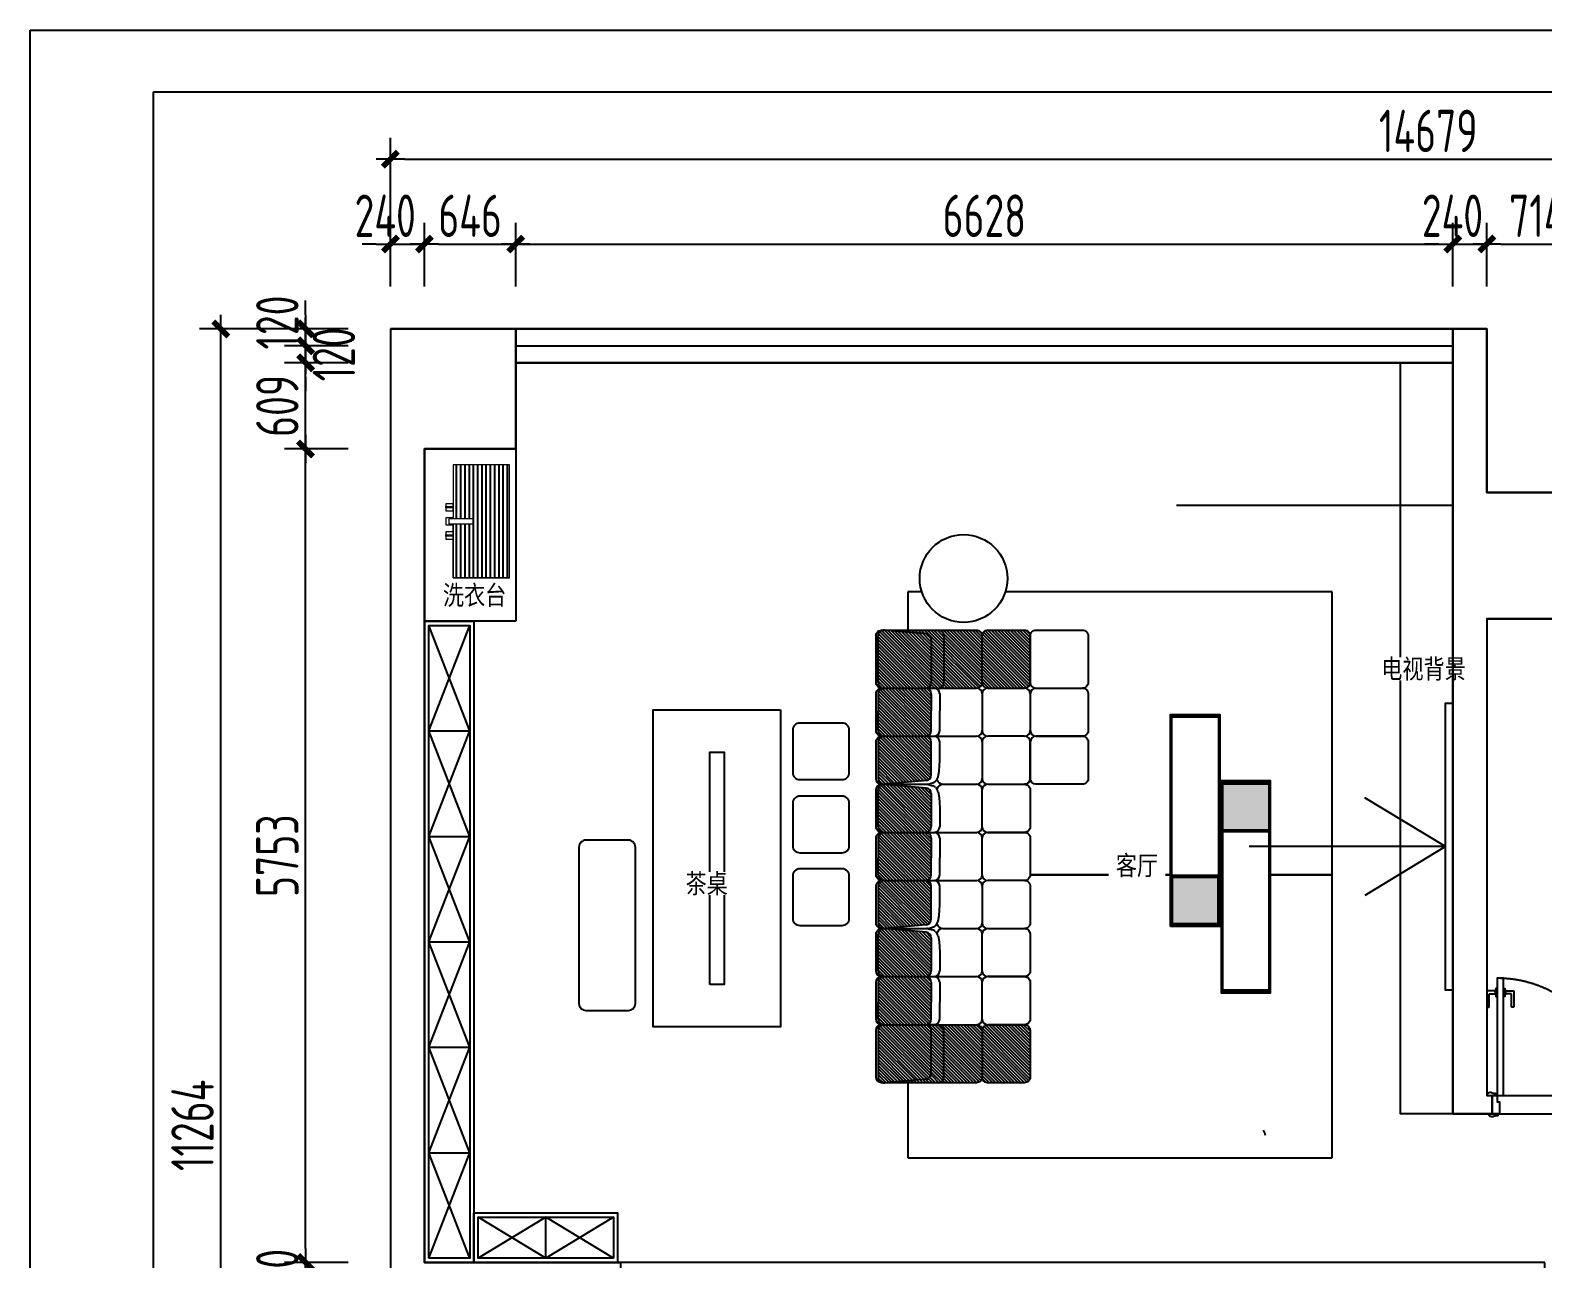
# Model space of a CAD drawing. Header units: millimetres. Extents: x 16934 to 63969, y -9421 to 5956.
# Drawn here: x 42225 to 52921, y -2731 to 5956 of the extents above; entities that cross this region are included whole.
import ezdxf

# ---------------------------------------------------------------- set-up
doc = ezdxf.new("R2010")
doc.units = ezdxf.units.MM
doc.linetypes.add('HIDDEN', pattern=[9.525, 6.35, -3.175])
for name, color, linetype in [('FURHATCH', 4, 'Continuous'), ('FURNITURE', 4, 'Continuous'), ('LEAF', 2, 'Continuous'), ('OPENING', 8, 'Continuous'), ('QUOTE_NEW_WALL', 1, 'Continuous'), ('QUOTE_ROOM', 1, 'Continuous'), ('QUOTE_TEXT', 1, 'Continuous'), ('QUOTE_WALL', 1, 'Continuous'), ('QUOTE_WALL_TILE', 1, 'Continuous'), ('QUOTE_WINDOW', 1, 'Continuous'), ('SILL', 8, 'Continuous'), ('WINDOW', 2, 'Continuous'), ('YQ_DIM', 3, 'Continuous'), ('图框', 4, 'Continuous')]:
    doc.layers.add(name, color=color, linetype=linetype)
doc.layers.add('结构', color=7, linetype='Continuous', lineweight=0)
doc.styles.add('!赫思DIM-EN', font='', dxfattribs={"width": 0.8})
doc.styles.add('YQ_DIM', font='SUPEROS.SHX', dxfattribs={"width": 0.8, "bigfont": 'HZDX.SHX'})
doc.styles.get('!赫思DIM-EN').set_extended_font_data('SimSun')
doc.dimstyles.new('yq100', dxfattribs={"dimscale": 100, "dimtxt": 3, "dimasz": 1, "dimexe": 1.5, "dimexo": 3, "dimgap": 0.5, "dimtad": 1, "dimdec": 0, "dimdsep": 46, "dimtxsty": 'YQ_DIM', "dimblk": 'YQTICK', "dimcen": 0, "dimclrd": 256, "dimclre": 256, "dimclrt": 7, "dimadec": 1, "dimazin": 2, "dimtfac": 1, "dimtdec": 4, "dimtix": 1, "dimtmove": 2, "dimatfit": 2, "dimfxl": 1, "dimtolj": 1, "dimtzin": 0, "dimarcsym": 0})
pattern_1 = [(135, (-5123.642, -348126.605), (-11.227003, -11.227003), [])]
pattern_2 = [(135, (56925.662, -362200.379), (-11.227003, -11.227003), [])]

# ---------------------------------------------------------------- blocks, each defined once
blk = doc.blocks.new('YQTICK')
blk.add_line((-1, 0), (1, 0))
at = {"const_width": 0.4}
blk.add_lwpolyline([(0.53, 0.53), (-0.53, -0.53)], dxfattribs=at)
blk = doc.blocks.new('*D85')
at = {"layer": 'Defpoints', "color": 0, "transparency": 16777216}
for p in [(45012, 4444), (44772, 3844), (45012, 3844)]:
    blk.add_point(p, dxfattribs=at)
at = {"layer": 'YQ_DIM', "lineweight": -2, "transparency": 16777216}
for p, q in [((44772, 4144), (44772, 4594)), ((45012, 4144), (45012, 4594)), ((44672, 4444), (44572, 4444)), ((44772, 4444), (45012, 4444)), ((45112, 4444), (45212, 4444))]:
    blk.add_line(p, q, dxfattribs=at)
at = {"layer": 'YQ_DIM', "lineweight": -2, "transparency": 16777216, "xscale": 100, "yscale": 100, "zscale": 100}
blk.add_blockref('YQTICK', (44772, 4444), dxfattribs=at)
at = {"layer": 'YQ_DIM', "lineweight": -2, "transparency": 16777216, "xscale": 100, "yscale": 100, "zscale": 100, "rotation": 180}
blk.add_blockref('YQTICK', (45012, 4444), dxfattribs=at)
at = {"layer": 'YQ_DIM', "color": 7, "transparency": 16777216, "insert": (44735, 4644), "char_height": 300, "attachment_point": 5, "style": 'YQ_DIM'}
blk.add_mtext('\\A1;240', dxfattribs=at)
blk = doc.blocks.new('*D86')
at = {"layer": 'Defpoints', "color": 0, "transparency": 16777216}
for p in [(45658, 4444), (45012, 3844), (45658, 3844)]:
    blk.add_point(p, dxfattribs=at)
at = {"layer": 'YQ_DIM', "lineweight": -2, "transparency": 16777216}
for p, q in [((45012, 4144), (45012, 4594)), ((45658, 4144), (45658, 4594)), ((45112, 4444), (45558, 4444))]:
    blk.add_line(p, q, dxfattribs=at)
at = {"layer": 'YQ_DIM', "lineweight": -2, "transparency": 16777216, "xscale": 100, "yscale": 100, "zscale": 100, "rotation": 180}
blk.add_blockref('YQTICK', (45012, 4444), dxfattribs=at)
at = {"layer": 'YQ_DIM', "lineweight": -2, "transparency": 16777216, "xscale": 100, "yscale": 100, "zscale": 100}
blk.add_blockref('YQTICK', (45658, 4444), dxfattribs=at)
at = {"layer": 'YQ_DIM', "color": 7, "transparency": 16777216, "insert": (45335, 4644), "char_height": 300, "attachment_point": 5, "style": 'YQ_DIM'}
blk.add_mtext('\\A1;646', dxfattribs=at)
blk = doc.blocks.new('*D87')
at = {"layer": 'Defpoints', "color": 0, "transparency": 16777216}
for p in [(52286, 4444), (45658, 3844), (52286, 3844)]:
    blk.add_point(p, dxfattribs=at)
at = {"layer": 'YQ_DIM', "lineweight": -2, "transparency": 16777216}
for p, q in [((45658, 4144), (45658, 4594)), ((52286, 4144), (52286, 4594)), ((45758, 4444), (52186, 4444))]:
    blk.add_line(p, q, dxfattribs=at)
at = {"layer": 'YQ_DIM', "lineweight": -2, "transparency": 16777216, "xscale": 100, "yscale": 100, "zscale": 100, "rotation": 180}
blk.add_blockref('YQTICK', (45658, 4444), dxfattribs=at)
at = {"layer": 'YQ_DIM', "lineweight": -2, "transparency": 16777216, "xscale": 100, "yscale": 100, "zscale": 100}
blk.add_blockref('YQTICK', (52286, 4444), dxfattribs=at)
at = {"layer": 'YQ_DIM', "color": 7, "transparency": 16777216, "insert": (48972, 4644), "char_height": 300, "attachment_point": 5, "style": 'YQ_DIM'}
blk.add_mtext('\\A1;6628', dxfattribs=at)
blk = doc.blocks.new('*D88')
at = {"layer": 'Defpoints', "color": 0, "transparency": 16777216}
for p in [(52526, 4444), (52286, 3844), (52526, 3844)]:
    blk.add_point(p, dxfattribs=at)
at = {"layer": 'YQ_DIM', "lineweight": -2, "transparency": 16777216}
for p, q in [((52286, 4144), (52286, 4594)), ((52526, 4144), (52526, 4594)), ((52186, 4444), (52086, 4444)), ((52286, 4444), (52526, 4444)), ((52626, 4444), (52726, 4444))]:
    blk.add_line(p, q, dxfattribs=at)
at = {"layer": 'YQ_DIM', "lineweight": -2, "transparency": 16777216, "xscale": 100, "yscale": 100, "zscale": 100}
blk.add_blockref('YQTICK', (52286, 4444), dxfattribs=at)
at = {"layer": 'YQ_DIM', "lineweight": -2, "transparency": 16777216, "xscale": 100, "yscale": 100, "zscale": 100, "rotation": 180}
blk.add_blockref('YQTICK', (52526, 4444), dxfattribs=at)
at = {"layer": 'YQ_DIM', "color": 7, "transparency": 16777216, "insert": (52283, 4644), "char_height": 300, "attachment_point": 5, "style": 'YQ_DIM'}
blk.add_mtext('\\A1;240', dxfattribs=at)
blk = doc.blocks.new('*D89')
at = {"layer": 'Defpoints', "color": 0, "transparency": 16777216}
for p in [(53240, 4444), (52526, 3844), (53240, 3844)]:
    blk.add_point(p, dxfattribs=at)
at = {"layer": 'YQ_DIM', "lineweight": -2, "transparency": 16777216}
for p, q in [((52526, 4144), (52526, 4594)), ((53240, 4144), (53240, 4594)), ((52626, 4444), (53140, 4444))]:
    blk.add_line(p, q, dxfattribs=at)
at = {"layer": 'YQ_DIM', "lineweight": -2, "transparency": 16777216, "xscale": 100, "yscale": 100, "zscale": 100, "rotation": 180}
blk.add_blockref('YQTICK', (52526, 4444), dxfattribs=at)
at = {"layer": 'YQ_DIM', "lineweight": -2, "transparency": 16777216, "xscale": 100, "yscale": 100, "zscale": 100}
blk.add_blockref('YQTICK', (53240, 4444), dxfattribs=at)
at = {"layer": 'YQ_DIM', "color": 7, "transparency": 16777216, "insert": (52883, 4644), "char_height": 300, "attachment_point": 5, "style": 'YQ_DIM'}
blk.add_mtext('\\A1;714', dxfattribs=at)
blk = doc.blocks.new('*D97')
at = {"layer": 'Defpoints', "color": 0, "transparency": 16777216}
for p in [(59451, 5044), (44772, 3844), (59451, 3844)]:
    blk.add_point(p, dxfattribs=at)
at = {"layer": 'YQ_DIM', "lineweight": -2, "transparency": 16777216}
for p, q in [((44772, 4144), (44772, 5194)), ((59451, 4144), (59451, 5194)), ((44872, 5044), (59351, 5044))]:
    blk.add_line(p, q, dxfattribs=at)
at = {"layer": 'YQ_DIM', "lineweight": -2, "transparency": 16777216, "xscale": 100, "yscale": 100, "zscale": 100, "rotation": 180}
blk.add_blockref('YQTICK', (44772, 5044), dxfattribs=at)
at = {"layer": 'YQ_DIM', "lineweight": -2, "transparency": 16777216, "xscale": 100, "yscale": 100, "zscale": 100}
blk.add_blockref('YQTICK', (59451, 5044), dxfattribs=at)
at = {"layer": 'YQ_DIM', "color": 7, "transparency": 16777216, "insert": (52112, 5244), "char_height": 300, "attachment_point": 5, "style": 'YQ_DIM'}
blk.add_mtext('\\A1;14679', dxfattribs=at)
blk = doc.blocks.new('*D99')
at = {"layer": 'Defpoints', "color": 0, "transparency": 16777216}
for p in [(44172, -2758), (44772, -2758), (44772, -2998)]:
    blk.add_point(p, dxfattribs=at)
at = {"layer": 'YQ_DIM', "lineweight": -2, "transparency": 16777216}
for p, q in [((44172, -2658), (44172, -2558)), ((44472, -2758), (44022, -2758)), ((44172, -2998), (44172, -2758)), ((44472, -2998), (44022, -2998)), ((44172, -3098), (44172, -3198))]:
    blk.add_line(p, q, dxfattribs=at)
at = {"layer": 'YQ_DIM', "lineweight": -2, "transparency": 16777216, "xscale": 100, "yscale": 100, "zscale": 100}
for p, rotation in [((44172, -2758), 270), ((44172, -2998), 90)]:
    blk.add_blockref('YQTICK', p, dxfattribs=dict(at, rotation=rotation))
at = {"layer": 'YQ_DIM', "color": 7, "transparency": 16777216, "insert": (43972, -2878), "char_height": 300, "attachment_point": 5, "rotation": 90, "style": 'YQ_DIM'}
blk.add_mtext('\\A1;240', dxfattribs=at)
blk = doc.blocks.new('*D100')
at = {"layer": 'Defpoints', "color": 0, "transparency": 16777216}
for p in [(44172, 2995), (44772, 2995), (44772, -2758)]:
    blk.add_point(p, dxfattribs=at)
at = {"layer": 'YQ_DIM', "lineweight": -2, "transparency": 16777216}
for p, q in [((44472, 2995), (44022, 2995)), ((44172, -2658), (44172, 2895)), ((44472, -2758), (44022, -2758))]:
    blk.add_line(p, q, dxfattribs=at)
at = {"layer": 'YQ_DIM', "lineweight": -2, "transparency": 16777216, "xscale": 100, "yscale": 100, "zscale": 100}
for p, rotation in [((44172, 2995), 90), ((44172, -2758), 270)]:
    blk.add_blockref('YQTICK', p, dxfattribs=dict(at, rotation=rotation))
at = {"layer": 'YQ_DIM', "color": 7, "transparency": 16777216, "insert": (43972, 119), "char_height": 300, "attachment_point": 5, "rotation": 90, "style": 'YQ_DIM'}
blk.add_mtext('\\A1;5753', dxfattribs=at)
blk = doc.blocks.new('*D101')
at = {"layer": 'Defpoints', "color": 0, "transparency": 16777216}
for p in [(44172, 3604), (44772, 3604), (44772, 2995)]:
    blk.add_point(p, dxfattribs=at)
at = {"layer": 'YQ_DIM', "lineweight": -2, "transparency": 16777216}
for p, q in [((44472, 3604), (44022, 3604)), ((44172, 3095), (44172, 3504)), ((44472, 2995), (44022, 2995))]:
    blk.add_line(p, q, dxfattribs=at)
at = {"layer": 'YQ_DIM', "lineweight": -2, "transparency": 16777216, "xscale": 100, "yscale": 100, "zscale": 100}
for p, rotation in [((44172, 3604), 90), ((44172, 2995), 270)]:
    blk.add_blockref('YQTICK', p, dxfattribs=dict(at, rotation=rotation))
at = {"layer": 'YQ_DIM', "color": 7, "transparency": 16777216, "insert": (43972, 3300), "char_height": 300, "attachment_point": 5, "rotation": 90, "style": 'YQ_DIM'}
blk.add_mtext('\\A1;609', dxfattribs=at)
blk = doc.blocks.new('*D102')
at = {"layer": 'Defpoints', "color": 0, "transparency": 16777216}
for p in [(44172, 3724), (44772, 3724), (44772, 3604)]:
    blk.add_point(p, dxfattribs=at)
at = {"layer": 'YQ_DIM', "lineweight": -2, "transparency": 16777216}
for p, q in [((44172, 3824), (44172, 3924)), ((44472, 3724), (44022, 3724)), ((44172, 3604), (44172, 3724)), ((44472, 3604), (44022, 3604)), ((44172, 3504), (44172, 3404))]:
    blk.add_line(p, q, dxfattribs=at)
at = {"layer": 'YQ_DIM', "lineweight": -2, "transparency": 16777216, "xscale": 100, "yscale": 100, "zscale": 100}
for p, rotation in [((44172, 3724), 270), ((44172, 3604), 90)]:
    blk.add_blockref('YQTICK', p, dxfattribs=dict(at, rotation=rotation))
at = {"layer": 'YQ_DIM', "color": 7, "transparency": 16777216, "insert": (44372, 3664), "char_height": 300, "attachment_point": 5, "rotation": 90, "style": 'YQ_DIM'}
blk.add_mtext('\\A1;120', dxfattribs=at)
blk = doc.blocks.new('*D103')
at = {"layer": 'Defpoints', "color": 0, "transparency": 16777216}
for p in [(44172, 3844), (44772, 3844), (44772, 3724)]:
    blk.add_point(p, dxfattribs=at)
at = {"layer": 'YQ_DIM', "lineweight": -2, "transparency": 16777216}
for p, q in [((44172, 3944), (44172, 4044)), ((44472, 3844), (44022, 3844)), ((44172, 3724), (44172, 3844)), ((44472, 3724), (44022, 3724)), ((44172, 3624), (44172, 3524))]:
    blk.add_line(p, q, dxfattribs=at)
at = {"layer": 'YQ_DIM', "lineweight": -2, "transparency": 16777216, "xscale": 100, "yscale": 100, "zscale": 100}
for p, rotation in [((44172, 3844), 270), ((44172, 3724), 90)]:
    blk.add_blockref('YQTICK', p, dxfattribs=dict(at, rotation=rotation))
at = {"layer": 'YQ_DIM', "color": 7, "transparency": 16777216, "insert": (43972, 3889), "char_height": 300, "attachment_point": 5, "rotation": 90, "style": 'YQ_DIM'}
blk.add_mtext('\\A1;120', dxfattribs=at)
blk = doc.blocks.new('*D104')
at = {"layer": 'Defpoints', "color": 0, "transparency": 16777216}
for p in [(43572, 3844), (44772, 3844), (44772, -7420)]:
    blk.add_point(p, dxfattribs=at)
at = {"layer": 'YQ_DIM', "lineweight": -2, "transparency": 16777216}
for p, q in [((44472, 3844), (43422, 3844)), ((43572, -7320), (43572, 3744)), ((44472, -7420), (43422, -7420))]:
    blk.add_line(p, q, dxfattribs=at)
at = {"layer": 'YQ_DIM', "lineweight": -2, "transparency": 16777216, "xscale": 100, "yscale": 100, "zscale": 100}
for p, rotation in [((43572, 3844), 90), ((43572, -7420), 270)]:
    blk.add_blockref('YQTICK', p, dxfattribs=dict(at, rotation=rotation))
at = {"layer": 'YQ_DIM', "color": 7, "transparency": 16777216, "insert": (43372, -1788), "char_height": 300, "attachment_point": 5, "rotation": 90, "style": 'YQ_DIM'}
blk.add_mtext('\\A1;11264', dxfattribs=at)
blk = doc.blocks.new('ywsp3')
at = {"lineweight": -3}
blk.add_lwpolyline([(-60, 12), (-60, 0), (0, 0), (0, 14), (-3, 14, -1), (-10, 14, -0.128551), (-31, 19, 0.3547), (-50, 17), (-55, 17, -0.414214), (-60, 12)], format="xyb", dxfattribs=at)
blk = doc.blocks.new('ydhd1')
for points in [[(28, 0), (-28, 0), (-28, 9), (28, 9)], [(15, 9), (-15, 9), (-15, 14), (15, 14)]]:
    blk.add_lwpolyline(points, close=True)
blk.add_lwpolyline([(-11, 14), (-11, 70, -0.414214), (-8, 73), (101, 73, -0.414214), (104, 70), (104, 59, -0.414214), (101, 56), (14, 56, 0.414214), (11, 53), (11, 14)], format="xyb")
blk = doc.blocks.new('yqd_1_900_130_ydhd1_ywsp3_45_0_0_3')
for points in [[(-0.5, 0.072), (-0.461, 0.072), (-0.461, 0.022), (-0.444, 0.022), (-0.444, -0.072), (-0.5, -0.072)], [(0.5, 0.072), (0.461, 0.072), (0.461, 0.022), (0.444, 0.022), (0.444, -0.072), (0.5, -0.072)]]:
    blk.add_lwpolyline(points, close=True)
at = {"layer": 'LEAF'}
blk.add_lwpolyline([(-0.461, 0.072), (-0.411, 0.072), (-0.411, 0.994), (-0.461, 0.994)], close=True, dxfattribs=at)
at = {"layer": 'OPENING', "linetype": 'HIDDEN', "ltscale": 15}
blk.add_arc((-0.461, 0.072), 0.922, 0, 90, dxfattribs=at)
at = {"layer": 'SILL'}
for p, q in [((-0.5, 0.072), (0.5, 0.072)), ((-0.5, -0.072), (0.5, -0.072))]:
    blk.add_line(p, q, dxfattribs=at)
at = {"zscale": 0.001111111111111}
for p, xscale, yscale in [((-0.472, 0.072), 0.001111111111111, 0.001111111111111), ((0.472, 0.072), -0.001111111111111, 0.001111111111111), ((-0.456, -0.072), 0.001111111111111, -0.001111111111111), ((0.456, -0.072), -0.001111111111111, -0.001111111111111)]:
    blk.add_blockref('ywsp3', p, dxfattribs=dict(at, xscale=xscale, yscale=yscale))
at = {"layer": 'LEAF', "yscale": 0.001111111111111, "zscale": 0.001111111111111}
for p, xscale, rotation in [((-0.461, 0.883), -0.001111111111111, 90.00000000000591), ((-0.411, 0.883), 0.001111111111111, 270.0000000000178)]:
    blk.add_blockref('ydhd1', p, dxfattribs=dict(at, xscale=xscale, rotation=rotation))
blk = doc.blocks.new('A$C1CA25BE7')
h = blk.add_hatch()
h.set_pattern_fill('_USER', color=250, scale=30, pattern_type=0)
h.set_pattern_definition([(0, (0, 0), (0, 30), [])])
edge = h.paths.add_edge_path()
edge.add_line((700, 400), (418, 400))
edge.add_line((418, 400), (418, 255))
edge.add_line((418, 255), (382, 255))
edge.add_line((382, 255), (382, 400))
edge.add_line((382, 400), (0, 400))
edge.add_line((0, 400), (0, 0))
edge.add_line((0, 0), (800, 0))
edge.add_line((800, 0), (800, 400))
at = {"layer": '结构', "color": 1}
blk.add_line((0, 0), (0, 400), dxfattribs=at)
for points in [[(325, 400), (275, 400), (275, 450), (325, 450)], [(304, 450), (296, 450), (296, 400), (304, 400)], [(418, 255), (382, 255), (382, 430), (418, 430)], [(525, 400), (475, 400), (475, 450), (525, 450)], [(504, 450), (496, 450), (496, 400), (504, 400)], [(418, 400), (800, 400), (800, 0), (800, 0), (800, 400)]]:
    blk.add_lwpolyline(points, close=True, dxfattribs=at)
at = {"layer": '结构', "color": 1, "elevation": 0}
blk.add_lwpolyline([(382, 400), (375, 400), (375, 450), (425, 450), (425, 400), (418, 400)], dxfattribs=at)
at = {"layer": '结构', "color": 1}
for points in [[(0, 400), (382, 400)], [(418, 400), (800, 400), (800, 0), (0, 0)]]:
    blk.add_lwpolyline(points, dxfattribs=at)
blk = doc.blocks.new('_Frame1752725')
at = {"layer": '图框', "linetype": 'Continuous'}
for p, q in [((32201, 1364), (32201, 43368)), ((32201, 43368), (91601, 43368)), ((34582, 42177), (90410, 42177)), ((34582, 2554), (34582, 42177))]:
    blk.add_line(p, q, dxfattribs=at)

msp = doc.modelspace()

# ---------------------------------------------------------------- hatches: boundary and pattern name
at = {"ltscale": 333}
h = msp.add_hatch(dxfattribs=at)
h.set_pattern_fill('ANSI31', color=9, scale=5.00075, angle=90, style=0)
h.set_pattern_definition(pattern_1)
h.paths.add_polyline_path([(48261.6, 963.8, 0.4142136), (48221.6, 923.8), (48221.6, 664, 0.4421546), (48265.4, 624.1), (48560.3, 650.1, 0.3878927), (48596.7, 689.9), (48596.7, 923.8, 0.4142136), (48556.6, 963.8)])
h.paths.add_polyline_path([(48556.6, 963.8, 0.4142136), (48596.7, 1003.8), (48596.7, 1143.8), (48596.7, 1263.9, 0.4142136), (48556.6, 1303.9), (48261.6, 1303.9, 0.4142136), (48221.6, 1263.9), (48221.6, 1143.8), (48221.6, 1003.8, 0.4142136), (48261.6, 963.8)])
h.paths.add_polyline_path([(48221.4, 1343.9, 0.4142136), (48261.4, 1303.9), (48556.6, 1303.9, 0.4142136), (48596.7, 1343.9), (48596.7, 1647.8, 0.3914293), (48559.8, 1687.6), (48264.6, 1713.6, 0.4382026), (48221.4, 1673.7)])
h = msp.add_hatch(dxfattribs=at)
h.set_pattern_fill('ANSI31', color=9, scale=5.00075, angle=90, style=0)
h.set_pattern_definition(pattern_2)
h.paths.add_polyline_path([(48556.6, 1303.9, 0.4142136), (48596.7, 1343.9), (48596.7, 1647.8, 0.3914293), (48559.8, 1687.6), (48265.1, 1713.6), (48265.1, 1713.9), (48594.7, 1713.9), (48646.7, 1713.9, -0.4142136), (48686.7, 1673.9), (48686.7, 1343.9, -0.4142136), (48646.7, 1303.9)])
h.paths.add_polyline_path([(48646.7, 1303.9, 0.4142136), (48686.7, 1343.9), (48686.7, 1673.9, 0.4142136), (48646.7, 1713.9), (48916.5, 1713.9, -0.4142136), (48956.5, 1673.9), (48956.5, 1343.9, -0.4142136), (48916.5, 1303.9)])
h.paths.add_polyline_path([(48996.5, 1303.9, -0.4142136), (48956.5, 1343.9), (48956.5, 1673.9, -0.4142136), (48996.5, 1713.9), (49256.5, 1713.9, -0.4142137), (49296.5, 1673.9), (49296.5, 1673.9), (49296.5, 1673.9), (49296.5, 1343.9, -0.4142136), (49256.5, 1303.9)])
h = msp.add_hatch(dxfattribs=at)
h.set_pattern_fill('ANSI31', color=9, scale=5.00075, angle=90, style=0)
h.set_pattern_definition(pattern_1)
h.paths.add_polyline_path([(48221.6, -356.2, 0.4421546), (48265.4, -396), (48560.3, -370.1, 0.3878927), (48596.7, -330.2), (48596.7, -96.3, 0.4142136), (48556.6, -56.3), (48261.6, -56.3, 0.4142136), (48221.6, -96.3)])
h.paths.add_polyline_path([(48556.6, -56.3, 0.4142136), (48596.7, -16.3), (48596.7, 103.7), (48596.7, 243.7, 0.4142136), (48556.6, 283.7), (48261.6, 283.7, 0.4142136), (48221.6, 243.7), (48221.6, 103.7), (48221.6, -16.3, 0.4142136), (48261.6, -56.3)])
h.paths.add_polyline_path([(48556.6, 283.7, 0.4142136), (48596.7, 323.7), (48596.7, 557.6, 0.389544), (48560, 597.5), (48264.9, 623.5, 0.4382025), (48221.6, 583.6), (48221.6, 323.7, 0.4142136), (48261.6, 283.7)])
h = msp.add_hatch(color=8, dxfattribs=at)
h.dxf.hatch_style = 2
h.paths.add_polyline_path([(50659.1, 300.3), (50659.1, 627.2), (50983.8, 627.2), (50983.8, 300.3)])
h = msp.add_hatch(color=8, dxfattribs=at)
h.dxf.hatch_style = 2
h.paths.add_polyline_path([(50301, -34.2), (50301, -361.1), (50625.7, -361.1), (50625.7, -34.2)])
h = msp.add_hatch(dxfattribs=at)
h.set_pattern_fill('ANSI31', color=9, scale=5.00075, angle=90, style=0)
h.set_pattern_definition(pattern_1)
h.paths.add_polyline_path([(48556.6, -736.4, 0.4142136), (48596.7, -696.4), (48596.7, -462.5, 0.389544), (48560, -422.7), (48264.9, -396.7, 0.4382025), (48221.6, -436.6), (48221.6, -696.4, 0.4142136), (48261.6, -736.4)])
h.paths.add_polyline_path([(48261.6, -736.4, 0.4142136), (48221.6, -776.4), (48221.6, -916.5), (48221.6, -1036.5, 0.4142136), (48261.6, -1076.5), (48556.6, -1076.5, 0.4142136), (48596.7, -1036.5), (48596.7, -916.5), (48596.7, -776.4, 0.4142136), (48556.6, -736.4)])
h.paths.add_polyline_path([(48261.4, -1076.5, 0.4142136), (48221.4, -1116.5), (48221.4, -1446.4, 0.4421546), (48265.1, -1486.2), (48560.5, -1460.2, 0.3860118), (48596.7, -1420.4), (48596.7, -1116.5, 0.4142136), (48556.6, -1076.5)])
h = msp.add_hatch(dxfattribs=at)
h.set_pattern_fill('ANSI31', color=9, scale=5.00075, angle=90, style=0)
h.set_pattern_definition(pattern_2)
h.paths.add_polyline_path([(48996.5, -1076.5, 0.4142136), (48956.5, -1116.5), (48956.5, -1446.5, 0.4142136), (48996.5, -1486.5), (49256.5, -1486.5, 0.4142136), (49296.5, -1446.5), (49296.5, -1116.5, 0.4142136), (49256.5, -1076.5)])
h.paths.add_polyline_path([(48956.5, -1116.5, 0.4142136), (48916.5, -1076.5), (48646.7, -1076.5, -0.4142136), (48686.7, -1116.5), (48686.7, -1446.5, -0.4142136), (48646.7, -1486.5), (48916.5, -1486.5, 0.4142136), (48956.5, -1446.5)])
h.paths.add_polyline_path([(48686.7, -1116.5, 0.4142136), (48646.7, -1076.5), (48556.6, -1076.5, -0.4142136), (48596.7, -1116.5), (48596.7, -1420.4, -0.3860118), (48560.5, -1460.2), (48265.1, -1486.2), (48265.1, -1486.5), (48646.7, -1486.5, 0.4142136), (48686.7, -1446.5)])

# ---------------------------------------------------------------- linework, layer by layer
for p, q in [((44772.4, 3844.5), (44772.4, -2997.5)), ((44772.4, 3844.5), (52526.4, 3844.5)), ((52526.4, 3844.5), (52526.4, 2687.5)), ((45658.4, 3604.5), (52286.4, 3604.5)), ((45012.4, 2995.5), (45012.4, -2757.5)), ((52526.4, 2687.5), (55831.4, 2687.5)), ((52526.4, 1794.5), (52526.4, -1577.5)), ((52526.4, 1794.5), (55591.4, 1794.5)), ((52526.4, 1794.5), (53240.4, 1794.5)), ((52526.4, -1577.5), (52564, -1577.5)), ((52564, -1707.5), (52564, -1577.5))]:
    msp.add_line(p, q)
at = {"color": 255}
for p, q in [((52286.4, 3844.5), (52286.4, -1707.5)), ((45658.4, 2995.5), (45658.4, 3604.5)), ((45012.4, 2995.5), (45658.4, 2995.5)), ((52564, -1577.5), (52564, -1707.5)), ((52286.4, -1707.5), (52564, -1707.5))]:
    msp.add_line(p, q, dxfattribs=at)
at = {"color": 4}
for p, q in [((45658.4, 3724.5), (52286.4, 3724.5)), ((45012.4, 1777.4), (45012.4, 2995.5)), ((45012.4, 2995.5), (45658.4, 2995.5)), ((45658.4, 2995.5), (45658.4, 1777.4)), ((45658.4, 1777.4), (45012.4, 1777.4))]:
    msp.add_line(p, q, dxfattribs=at)
at = {"color": 8, "ltscale": 333}
for p, q in [((48530, 1984), (48431.3, 1984)), ((48431.3, 1984), (48431.3, 1713.9)), ((51431.8, 1984), (49120.2, 1984)), ((51431.8, -16.3), (51431.8, 1984)), ((49336.8, 1303.9), (49666.6, 1303.9)), ((48656.7, 1263.9), (48656.7, 1143.8)), ((48956.7, 1263.9), (48956.7, 1003.8)), ((49296.8, 1263.9), (49296.8, 1003.8)), ((48656.7, 1003.8), (48656.7, 1143.8)), ((48246.6, 963.8), (48916.7, 963.8)), ((48246.6, 963.8), (48916.7, 963.8)), ((48246.6, 963.8), (48916.7, 963.8)), ((48246.6, 963.8), (48916.7, 963.8)), ((49256.8, 963.8), (48996.7, 963.8)), ((49666.6, 963.8), (49336.8, 963.8)), ((49336.8, 963.8), (49666.6, 963.8)), ((48656.7, 792), (48656.7, 923.8)), ((48956.7, 923.8), (48956.7, 663.8)), ((48956.7, 923.8), (48956.7, 663.8)), ((49296.8, 663.8), (49296.8, 923.8)), ((49296.8, 923.8), (49296.8, 663.8)), ((48652.4, 716.2), (48657.5, 791.9)), ((48645.4, 676), (48652.4, 716.2)), ((48645.4, 571.6), (48652.4, 531.3)), ((48679, 623.8), (48916.7, 623.8)), ((48679, 623.8), (48916.7, 623.8)), ((48956.7, 323.7), (48956.7, 583.8)), ((48956.7, 323.7), (48956.7, 583.8)), ((48996.7, 623.8), (49256.8, 623.8)), ((48996.7, 623.8), (49256.8, 623.8)), ((48652.4, 531.3), (48657.5, 455.6)), ((48656.7, 455.5), (48656.7, 323.7)), ((48246.6, 283.7), (48916.7, 283.7)), ((48261.6, 283.7), (48916.7, 283.7)), ((48261.6, 283.7), (48916.7, 283.7)), ((48656.7, 243.7), (48656.7, 103.7)), ((48956.7, -16.3), (48956.7, 243.7)), ((48956.7, -16.3), (48956.7, 243.7)), ((49256.8, 283.7), (48996.7, 283.7)), ((48996.7, 283.7), (49256.8, 283.7)), ((48656.7, -16.3), (48656.7, 103.7)), ((48246.6, -56.3), (48916.7, -56.3)), ((48246.6, -56.3), (48916.7, -56.3)), ((48246.6, -56.3), (48916.7, -56.3)), ((48246.6, -56.3), (48916.7, -56.3)), ((48656.7, -228.1), (48656.7, -96.3)), ((48956.7, -96.3), (48956.7, -356.4)), ((48956.7, -96.3), (48956.7, -356.4)), ((49256.8, -56.3), (48996.7, -56.3)), ((49256.8, -56.3), (48996.7, -56.3)), ((50288.6, -16.3), (49296.8, -16.3)), ((49296.8, -16.3), (50288.6, -16.3)), ((50628.7, -22.2), (50298.6, -22.2)), ((50628.7, -32.2), (50298.6, -32.2)), ((50298.6, -32.2), (50628.7, -32.2)), ((50298.6, -362.3), (50298.6, -32.2)), ((50628.7, -32.2), (50298.6, -32.2)), ((50298.6, -32.2), (50628.7, -32.2)), ((50298.6, -362.3), (50298.6, -32.2)), ((50301, -34.2), (50301, -361.1)), ((50625.7, -34.2), (50301, -34.2)), ((50301, -34.2), (50301, -361.1)), ((50625.7, -34.2), (50301, -34.2)), ((50301, -34.2), (50301, -361.1)), ((50625.7, -34.2), (50301, -34.2)), ((50625.7, -361.1), (50625.7, -34.2)), ((50625.7, -361.1), (50625.7, -34.2)), ((50625.7, -361.1), (50625.7, -34.2)), ((50628.7, -32.2), (50628.7, -362.3)), ((50628.7, -32.2), (50628.7, -362.3)), ((51431.8, -16.3), (50996.8, -16.3)), ((50996.8, -16.3), (51431.8, -16.3)), ((51431.8, -2016.6), (51431.8, -16.3)), ((48645.4, -344.2), (48652.4, -304)), ((48652.4, -304), (48657.5, -228.2)), ((48679, -396.4), (48916.7, -396.4)), ((48679, -396.4), (48916.7, -396.4)), ((48996.7, -396.4), (49256.8, -396.4)), ((48996.7, -396.4), (49256.8, -396.4)), ((50638.7, -372.3), (50288.6, -372.3)), ((50628.7, -362.3), (50298.6, -362.3)), ((50628.7, -362.3), (50298.6, -362.3)), ((50628.7, -362.3), (50298.6, -362.3)), ((50628.7, -362.3), (50298.6, -362.3)), ((50301, -361.1), (50625.7, -361.1)), ((50301, -361.1), (50625.7, -361.1)), ((50301, -361.1), (50625.7, -361.1)), ((48645.4, -448.6), (48652.4, -488.8)), ((48652.4, -488.8), (48657.5, -564.5)), ((48956.7, -696.4), (48956.7, -436.4)), ((48956.7, -696.4), (48956.7, -436.4)), ((48656.7, -564.6), (48656.7, -696.4)), ((48246.6, -736.4), (48916.7, -736.4)), ((48246.6, -736.4), (48916.7, -736.4)), ((48246.6, -736.4), (48916.7, -736.4)), ((48246.6, -736.4), (48916.7, -736.4)), ((48996.7, -736.4), (49256.8, -736.4)), ((49256.8, -736.4), (48996.7, -736.4)), ((48656.7, -776.4), (48656.7, -916.5)), ((48956.7, -1036.5), (48956.7, -776.4)), ((48956.7, -1036.5), (48956.7, -776.4)), ((48656.7, -1036.5), (48656.7, -916.5)), ((48431.3, -1486.5), (48431.3, -2016.6)), ((48431.3, -2016.6), (51431.8, -2016.6)), ((50925.7, -2016.6), (51431.8, -2016.6))]:
    msp.add_line(p, q, dxfattribs=at)
at = {"color": 1, "ltscale": 333}
for p, q in [((48265.1, 1713.6), (48265.1, 1713.9)), ((48559.8, 1687.6), (48265.1, 1713.6)), ((48221.4, 1343.9), (48221.4, 1673.7)), ((48596.7, 1647.8), (48596.7, 1343.9)), ((48686.7, 1673.9), (48686.7, 1343.9)), ((48956.5, 1343.9), (48956.5, 1673.9)), ((49296.5, 1343.9), (49296.5, 1673.9)), ((49296.5, 1343.9), (49296.5, 1673.9)), ((49296.5, 1673.9), (49296.5, 1343.9)), ((48246.6, 1303.9), (48916.7, 1303.9)), ((48996.7, 1303.9), (49256.8, 1303.9)), ((48996.7, 1303.9), (49256.8, 1303.9)), ((48221.6, 1263.9), (48221.6, 1143.8)), ((48596.7, 1263.9), (48596.7, 1143.8)), ((48221.6, 1003.8), (48221.6, 1143.8)), ((48596.7, 1003.8), (48596.7, 1143.8)), ((48221.6, 923.8), (48221.6, 664)), ((48596.7, 689.9), (48596.7, 923.8)), ((48560, 650.1), (48265.4, 624.1)), ((48627, 646.2), (48636, 656.5)), ((48221.6, 323.7), (48221.6, 583.6)), ((48246.6, 623.8), (48564.9, 623.8)), ((48246.6, 623.8), (48564.9, 623.8)), ((48560, 597.5), (48265.4, 623.4)), ((48575.6, 625.2), (48606.2, 633.6)), ((48575.6, 622.3), (48606.2, 613.9)), ((48596.7, 557.6), (48596.7, 323.7)), ((48627, 601.3), (48636, 591)), ((48221.6, 243.7), (48221.6, 103.7)), ((48596.7, 243.7), (48596.7, 103.7)), ((48221.6, -16.3), (48221.6, 103.7)), ((48596.7, -16.3), (48596.7, 103.7)), ((48221.6, -96.3), (48221.6, -356.2)), ((48596.7, -330.2), (48596.7, -96.3)), ((48246.6, -396.4), (48564.9, -396.4)), ((48246.6, -396.4), (48564.9, -396.4)), ((48560, -370.1), (48265.4, -396)), ((48560, -422.7), (48265.4, -396.7)), ((48575.6, -394.9), (48606.2, -386.5)), ((48575.6, -397.8), (48606.2, -406.3)), ((48627, -373.9), (48636, -363.6)), ((48627, -418.8), (48636, -429.1)), ((48221.6, -696.4), (48221.6, -436.6)), ((48596.7, -462.5), (48596.7, -696.4)), ((48221.6, -776.4), (48221.6, -916.5)), ((48596.7, -776.4), (48596.7, -916.5)), ((48221.6, -1036.5), (48221.6, -916.5)), ((48596.7, -1036.5), (48596.7, -916.5)), ((48221.4, -1116.5), (48221.4, -1446.4)), ((48246.6, -1076.5), (48916.7, -1076.5)), ((48646.7, -1076.5), (48556.6, -1076.5)), ((48596.7, -1420.4), (48596.7, -1116.5)), ((48686.7, -1446.5), (48686.7, -1116.5)), ((48956.5, -1116.5), (48956.5, -1446.5)), ((48265.1, -1486.5), (48246.4, -1486.5)), ((48559.8, -1460.2), (48265.1, -1486.2)), ((48265.1, -1486.2), (48265.1, -1486.5)), ((48265.1, -1486.2), (48265.1, -1486.5))]:
    msp.add_line(p, q, dxfattribs=at)
at = {"color": 250, "ltscale": 333}
for p, q in [((48246.6, 1303.9), (48916.7, 1303.9)), ((48246.6, 1303.9), (48916.7, 1303.9)), ((48246.6, 1303.9), (48916.7, 1303.9)), ((50638.7, 1108), (50288.6, 1108)), ((50298.6, -372.3), (50298.6, 1108)), ((50298.6, -372.3), (50298.6, 1108)), ((50628.7, 1098), (50298.6, 1098)), ((50628.7, 1108), (50628.7, -372.3)), ((50628.7, 1108), (50628.7, -372.3)), ((48246.6, -1076.5), (48916.7, -1076.5)), ((48246.6, -1076.5), (48916.7, -1076.5)), ((48246.6, -1076.5), (48916.7, -1076.5)), ((49256.8, -1076.5), (48996.7, -1076.5)), ((48996.7, -1076.5), (49256.8, -1076.5)), ((48996.7, -1076.5), (49256.8, -1076.5))]:
    msp.add_line(p, q, dxfattribs=at)
at = {"color": 9}
for q in [(51664.2, 528.2), (50844.2, 183.2), (51664.2, -161.8)]:
    msp.add_line((52234.2, 183.2), q, dxfattribs=at)
at = {"color": 4}
for points in [[(45658.4, 3604.5), (52286.4, 3604.5), (52286.4, 3844.5), (45658.4, 3844.5)], [(52286.4, -1707.5), (51915.3, -1707.5), (51915.3, 3604.5), (52286.4, 3604.5)]]:
    msp.add_lwpolyline(points, close=True, dxfattribs=at)
at = {"color": 3, "ltscale": 333}
msp.add_lwpolyline([(48206.4, -1446.5), (48206.4, -1116.5, -0.3912272), (48243.7, -1076.4, -0.3930963), (48206.6, -1036.5), (48206.6, -776.4, -0.3723748), (48242.2, -736.2, -0.3819461), (48206.6, -696.4), (48206.6, -436.4, -0.4142136), (48246.6, -396.4, -0.4142136), (48206.6, -356.4), (48206.6, -96.3, -0.4142136), (48246.6, -56.3, -0.4142136), (48206.6, -16.3), (48206.6, 243.7, -0.4142136), (48246.6, 283.7, -0.4142136), (48206.6, 323.7), (48206.8, 587.7, -0.3691331), (48244.3, 623.7, -0.3952144), (48206.6, 663.8), (48206.6, 923.8, -0.4142136), (48246.6, 963.8, -0.4142136), (48206.6, 1003.8), (48207.1, 1270.4, -0.3648799), (48246.4, 1303.9, -0.4142136), (48206.4, 1343.9), (48206.4, 1673.9, -0.443996), (48251.4, 1713.9), (48916.5, 1713.9, -0.4142136), (48956.5, 1673.9, -0.4142136), (48996.5, 1713.9), (49256.5, 1713.9, -0.4142136), (49296.5, 1673.9, -0.4142136), (49336.5, 1713.9), (49666.6, 1713.9, -0.4142136), (49706.6, 1673.9), (49706.6, 1343.9, -0.4142136), (49666.6, 1303.9, -0.4357164), (49706.6, 1260.7), (49706.6, 1003.8, -0.4142136), (49666.6, 963.8, -0.4142136), (49706.6, 923.8), (49706.6, 663.8, -0.4142136), (49666.6, 623.8), (49336.8, 623.8, -0.4142135), (49296.8, 663.8, -0.4142135), (49256.8, 623.8, -0.4142136), (49296.8, 583.8), (49296.8, 323.7, -0.4142136), (49256.8, 283.7, -0.4142136), (49296.8, 243.7), (49296.8, -16.3, -0.4142136), (49256.8, -56.3, -0.4142136), (49296.8, -96.3), (49296.8, -356.4, -0.4142136), (49256.8, -396.4, -0.3909197), (49296.6, -433.2), (49296.8, -696.4, -0.4142136), (49256.8, -736.4, -0.4142136), (49296.8, -776.4), (49296.8, -1036.5, -0.4142136), (49256.8, -1076.5, -0.4124346), (49296.5, -1116.5), (49296.5, -1446.5, -0.4142136), (49256.5, -1486.5, -0.0003566), (48992.6, -1486.4, -0.3860665), (48956.5, -1446.5, -0.4142136), (48916.5, -1486.5), (48244.8, -1486.5, -0.4030029), (48206.4, -1446.5)], format="xyb", close=True, dxfattribs=at)
at = {"color": 9}
msp.add_lwpolyline([(52286.4, -831.8), (52234.2, -831.8), (52234.2, 1198.2), (52286.4, 1198.2)], close=True, dxfattribs=at)
at = {"color": 3, "ltscale": 450}
msp.add_lwpolyline([(47531.5, 1149.9), (47531.5, -1090.9), (46631.1, -1090.9), (46631.1, 1149.9)], close=True, dxfattribs=at)
at = {"color": 1, "ltscale": 333}
for points in [[(50288.6, -382.3), (50288.6, 1118), (50638.7, 1118), (50638.7, -382.3)], [(50646.7, 648.4), (50646.7, -851.9), (50996.8, -851.9), (50996.8, 648.4)]]:
    msp.add_lwpolyline(points, close=True, dxfattribs=at)
at = {"color": 1, "ltscale": 450}
for points in [[(48017.1, 707.2), (48017.1, 1007.2, 0.4142136), (47967.1, 1057.2), (47667.1, 1057.2, 0.4142136), (47617.1, 1007.2), (47617.1, 707.2, 0.4142136), (47667.1, 657.2), (47967.1, 657.2, 0.4142136)], [(48017.1, 189.8), (48017.1, 489.8, 0.4142136), (47967.1, 539.8), (47667.1, 539.8, 0.4142136), (47617.1, 489.8), (47617.1, 189.8, 0.4142136), (47667.1, 139.8), (47967.1, 139.8, 0.4142136)], [(46504.8, -925.5), (46504.8, 178.6, 0.4142136), (46454.8, 228.6), (46154.8, 228.6, 0.4142136), (46104.8, 178.6), (46104.8, -925.5, 0.4142136), (46154.8, -975.5), (46454.8, -975.5, 0.4142136)], [(48017.1, -324), (48017.1, -24, 0.4142136), (47967.1, 26), (47667.1, 26, 0.4142136), (47617.1, -24), (47617.1, -324, 0.4142136), (47667.1, -374), (47967.1, -374, 0.4142136)]]:
    msp.add_lwpolyline(points, format="xyb", close=True, dxfattribs=at)
at = {"color": 8, "ltscale": 450}
msp.add_lwpolyline([(47031.1, -790.9), (47031.1, 849.9), (47131.5, 849.9), (47131.5, -790.9)], close=True, dxfattribs=at)
at = {"color": 8, "ltscale": 333}
for points in [[(50996.8, 638.4), (50646.7, 638.4)], [(50986.8, 628.4), (50656.7, 628.4)], [(50656.7, 298.3), (50986.8, 298.3), (50986.8, 628.4), (50656.7, 628.4), (50656.7, 298.3), (50656.7, 298.3)], [(50986.8, 628.4), (50656.7, 628.4)], [(50656.7, 298.3), (50986.8, 298.3), (50986.8, 628.4), (50656.7, 628.4), (50656.7, 298.3), (50656.7, 298.3)], [(50659.1, 300.3), (50659.1, 627.2), (50983.8, 627.2), (50983.8, 300.3), (50659.1, 300.3), (50659.1, 300.3)], [(50659.1, 300.3), (50659.1, 627.2), (50983.8, 627.2), (50983.8, 300.3), (50659.1, 300.3), (50659.1, 300.3)], [(50659.1, 300.3), (50659.1, 627.2), (50983.8, 627.2), (50983.8, 300.3), (50659.1, 300.3), (50659.1, 300.3)], [(50986.8, 298.3), (50656.7, 298.3)], [(50986.8, 298.3), (50656.7, 298.3)], [(50986.8, 288.3), (50656.7, 288.3)]]:
    msp.add_lwpolyline(points, dxfattribs=at)
at = {"color": 250, "ltscale": 333}
for points in [[(50656.7, 638.4), (50656.7, -841.9)], [(50656.7, 638.4), (50656.7, -841.9)], [(50986.8, -841.9), (50986.8, 638.4)], [(50986.8, -841.9), (50986.8, 638.4)], [(50996.8, -841.9), (50646.7, -841.9)], [(50986.8, -831.8), (50656.7, -831.8)]]:
    msp.add_lwpolyline(points, dxfattribs=at)
at = {"color": 1, "ltscale": 333}
msp.add_circle((48825.1, 2079.1), 310, dxfattribs=at)
for centre, start, end in [((48261.4, 1673.7), 84.58866, 180), ((48646.7, 1673.9), 0, 90), ((48556.6, 1647.8), 0, 85.50732), ((48261.4, 1343.9), 180, 270), ((48261.6, 1263.9), 90, 180), ((48556.6, 1343.9), 270, 0), ((48556.6, 1263.9), 0, 90), ((48616.7, 1263.9), 0, 90), ((48646.7, 1343.9), 270, 0), ((48916.5, 1343.9), 270, 0), ((48996.5, 1343.9), 180, 270), ((49256.5, 1343.9), 270, 0), ((49336.5, 1343.9), 180.00073, 270.34391), ((48261.6, 1003.8), 180, 270), ((48261.6, 923.8), 90, 180), ((48556.6, 1003.8), 270, 0), ((48556.6, 923.8), 0, 90), ((48261.6, 664), 180, 275.41134), ((48556.6, 689.9), 274.8676, 0), ((48596.9, 672.6), 283.35131, 318.78692), ((48606, 682.9), 318.78692, 350.05425), ((48261.6, 583.6), 84.58866, 180), ((48556.6, 557.6), 0, 85.1324), ((48564.9, 663.8), 270, 285.40712), ((48564.9, 583.8), 74.59288, 90), ((48596.9, 575), 41.21308, 76.64869), ((48606, 564.7), 9.94575, 41.21308), ((48261.6, 323.7), 180, 270), ((48556.6, 323.7), 270, 0), ((48261.6, 243.7), 90, 180), ((48556.6, 243.7), 0, 90), ((48261.6, -16.3), 180, 270), ((48261.6, -96.3), 90, 180), ((48556.6, -16.3), 270, 0), ((48556.6, -96.3), 0, 90), ((48261.6, -356.2), 180, 275.41134), ((48261.6, -436.6), 84.58866, 180), ((48556.6, -330.2), 274.8676, 0), ((48556.6, -462.5), 0, 85.1324), ((48564.9, -356.4), 270, 285.40712), ((48564.9, -436.4), 74.59288, 90), ((48596.9, -347.6), 283.35131, 318.78692), ((48596.9, -445.2), 41.21308, 76.64869), ((48606, -337.3), 318.78692, 350.05425), ((48606, -455.5), 9.94575, 41.21308), ((48261.6, -696.4), 180, 270), ((48261.6, -776.4), 90, 180), ((48556.6, -696.4), 270, 0), ((48556.6, -776.4), 0, 90), ((48261.6, -1036.5), 180, 270), ((48556.6, -1036.5), 270, 0), ((48261.4, -1116.5), 90, 180), ((48556.6, -1116.5), 0, 90), ((48916.5, -1116.5), 0, 90), ((48996.5, -1116.5), 90, 180), ((48261.4, -1446.4), 180, 275.41134), ((48556.6, -1420.4), 274.49268, 0), ((48646.7, -1446.5), 270, 0)]:
    msp.add_arc(centre, 40, start, end, dxfattribs=at)
at = {"color": 8, "ltscale": 333}
for centre, radius, start, end in [((48916.7, 1263.9), 40, 0, 90), ((48996.7, 1263.9), 40, 90, 180), ((49256.8, 1263.9), 40, 0, 90), ((49336.8, 1263.9), 40, 90, 180), ((48616.7, 1003.8), 40, 270, 0), ((48616.7, 923.8), 40, 0, 90), ((48916.7, 1003.8), 40, 270, 0), ((48916.7, 923.8), 40, 0, 90), ((48996.7, 1003.8), 40, 180, 270), ((48996.7, 923.8), 40, 90, 180), ((49256.8, 1003.8), 40, 270, 0), ((49256.8, 923.8), 40, 0, 90), ((49336.8, 1003.8), 40, 180, 270), ((49336.8, 923.8), 40, 90, 180), ((48681.3, 671.4), 47.6, 198.15796, 267.26655), ((48916.7, 663.8), 40, 270, 0), ((48996.7, 663.8), 40, 180, 270), ((48681.3, 576.2), 47.6, 92.73345, 161.84204), ((48916.7, 583.8), 40, 0, 90), ((48996.7, 583.8), 40, 90, 180), ((48616.7, 323.7), 40, 270, 0), ((48916.7, 323.7), 40, 270, 0), ((48996.7, 323.7), 40, 180, 270), ((48616.7, 243.7), 40, 0, 90), ((48916.7, 243.7), 40, 0, 90), ((48996.7, 243.7), 40, 90, 180), ((48616.7, -16.3), 40, 270, 0), ((48616.7, -96.3), 40, 0, 90), ((48916.7, -16.3), 40, 270, 0), ((48916.7, -96.3), 40, 0, 90), ((48996.7, -16.3), 40, 180, 270), ((48996.7, -96.3), 40, 90, 180), ((48681.3, -348.8), 47.6, 198.15796, 267.26655), ((48681.3, -444), 47.6, 92.73345, 161.84204), ((48916.7, -356.4), 40, 270, 0), ((48916.7, -436.4), 40, 0, 90), ((48996.7, -356.4), 40, 180, 270), ((48996.7, -436.4), 40, 90, 180), ((48616.7, -696.4), 40, 270, 0), ((48616.7, -776.4), 40, 0, 90), ((48916.7, -696.4), 40, 270, 0), ((48916.7, -776.4), 40, 0, 90), ((48996.7, -696.4), 40, 180, 270), ((48996.7, -776.4), 40, 90, 180), ((48616.7, -1036.5), 40, 270, 0), ((48916.7, -1036.5), 40, 270, 0), ((48996.7, -1036.5), 40, 180, 270)]:
    msp.add_arc(centre, radius, start, end, dxfattribs=at)
at = {"color": 250, "ltscale": 333}
for centre, radius, start, end in [((49256.8, 663.8), 40, 270, 0), ((48646.7, -1116.5), 40, 0, 90), ((50632.4, -1961.2), 344.7, 17.15126, 23.84645)]:
    msp.add_arc(centre, radius, start, end, dxfattribs=at)
at = {"layer": 'FURHATCH'}
for p, q in [((45042.4, 1001.6), (45332.4, 1747.4)), ((45332.4, 1001.6), (45042.4, 1747.4)), ((45042.4, 255.7), (45332.4, 1001.6)), ((45332.4, 255.7), (45042.4, 1001.6)), ((45042.4, 1001.6), (45332.4, 1001.6)), ((45042.4, -490.1), (45332.4, 255.7)), ((45332.4, -490.1), (45042.4, 255.7)), ((45042.4, 255.7), (45332.4, 255.7)), ((45042.4, -1235.9), (45332.4, -490.1)), ((45332.4, -1235.9), (45042.4, -490.1)), ((45042.4, -490.1), (45332.4, -490.1)), ((45042.4, -1981.7), (45332.4, -1235.9)), ((45332.4, -1981.7), (45042.4, -1235.9)), ((45042.4, -1235.9), (45332.4, -1235.9)), ((45042.4, -2727.5), (45332.4, -1981.7)), ((45332.4, -2727.5), (45042.4, -1981.7)), ((45042.4, -1981.7), (45332.4, -1981.7)), ((45870.4, -2727.5), (45392.4, -2437.5)), ((45870.4, -2437.5), (45392.4, -2727.5)), ((46348.4, -2727.5), (45870.4, -2437.5)), ((46348.4, -2437.5), (45870.4, -2727.5)), ((45870.4, -2727.5), (45870.4, -2437.5))]:
    msp.add_line(p, q, dxfattribs=at)
for points in [[(45042.4, -2727.5), (45042.4, 1747.4), (45332.4, 1747.4), (45332.4, -2727.5)], [(46348.4, -2727.5), (45392.4, -2727.5), (45392.4, -2437.5), (46348.4, -2437.5)]]:
    msp.add_lwpolyline(points, close=True, dxfattribs=at)
at = {"layer": 'FURNITURE'}
for points in [[(45012.4, -2757.5), (45012.4, 1777.4), (45362.4, 1777.4), (45362.4, -2757.5)], [(46378.4, -2757.5), (45362.4, -2757.5), (45362.4, -2407.5), (46378.4, -2407.5)]]:
    msp.add_lwpolyline(points, close=True, dxfattribs=at)
at = {"layer": 'QUOTE_NEW_WALL', "color": 1}
msp.add_line((52286.4, 2595.9), (50331.3, 2595.9), dxfattribs=at)
at = {"layer": 'QUOTE_ROOM', "color": 1}
msp.add_lwpolyline([(53240.4, 2587.5), (53240.4, 1794.5), (52526.4, 1794.5), (52526.4, -1577.5), (55591.4, -1577.5), (55591.4, 1794.5), (55212.4, 1794.5), (55212.4, 2587.5), (53240.4, 2587.5)], dxfattribs=at)
at = {"layer": 'QUOTE_WINDOW', "color": 1}
msp.add_lwpolyline([(45658.4, 3844.5), (52286.4, 3844.5), (52286.4, 3604.5), (45658.4, 3604.5)], close=True, dxfattribs=at)

# ---------------------------------------------------------------- block references
at = {"linetype": 'ByBlock', "xscale": -1, "rotation": 90}
msp.add_blockref('A$C1CA25BE7', (45614.6, 2883.2), dxfattribs=at)
at = {"layer": 'WINDOW', "color": 255, "xscale": -900, "yscale": -900, "zscale": 900, "rotation": 180}
msp.add_blockref('yqd_1_900_130_ydhd1_ywsp3_45_0_0_3', (53014, -1642.5), dxfattribs=at)
at = {"layer": '图框', "color": 7, "xscale": 0.3660759834842364, "yscale": 0.3660759834842364, "zscale": 0.9413382272142843}
msp.add_blockref('_Frame1752725', (30436.6, -9920.1), dxfattribs=at)

# ---------------------------------------------------------------- dimensions: what is measured, and where the dimension line sits
at = {"layer": 'YQ_DIM'}
for base, p1, p2, picture, middle in [((59451.4, 5044.5), (44772.4, 3844.5), (59451.4, 3844.5), '*D97', (52111.9, 5244.5)), ((45658.4, 4444.5), (45012.4, 3844.5), (45658.4, 3844.5), '*D86', (45335.4, 4644.5)), ((52286.4, 4444.5), (45658.4, 3844.5), (52286.4, 3844.5), '*D87', (48972.4, 4644.5)), ((53240.4, 4444.5), (52526.4, 3844.5), (53240.4, 3844.5), '*D89', (52883.4, 4644.5))]:
    dim = msp.add_linear_dim(base=base, p1=p1, p2=p2, dimstyle='yq100', dxfattribs=at)
    dim.commit()
    dim.dimension.update_dxf_attribs({"geometry": picture, "text_midpoint": middle})
for base, p1, p2, picture, middle in [((45012.4, 4444.5), (44772.4, 3844.5), (45012.4, 3844.5), '*D85', (44734.8, 4644.5)), ((52526.4, 4444.5), (52286.4, 3844.5), (52526.4, 3844.5), '*D88', (52282.8, 4644.5))]:
    dim = msp.add_linear_dim(base=base, p1=p1, p2=p2, dimstyle='yq100', dxfattribs=at)
    dim.commit()
    dim.dimension.update_dxf_attribs({"geometry": picture, "text_midpoint": middle, "dimtype": 160})
for base, p1, p2, picture, middle in [((44172.4, 3844.5), (44772.4, 3724.5), (44772.4, 3844.5), '*D103', (43972.4, 3889.3)), ((44172.4, 3724.5), (44772.4, 3604.5), (44772.4, 3724.5), '*D102', (44372.4, 3664.5))]:
    dim = msp.add_linear_dim(base=base, p1=p1, p2=p2, angle=90, dimstyle='yq100', dxfattribs=at)
    dim.commit()
    dim.dimension.update_dxf_attribs({"geometry": picture, "text_midpoint": middle, "dimtype": 160})
for base, p1, p2, picture, middle in [((43572.4, 3844.5), (44772.4, -7419.5), (44772.4, 3844.5), '*D104', (43372.4, -1787.5)), ((44172.4, 3604.5), (44772.4, 2995.5), (44772.4, 3604.5), '*D101', (43972.4, 3300)), ((44172.4, 2995.5), (44772.4, -2757.5), (44772.4, 2995.5), '*D100', (43972.4, 119)), ((44172.4, -2757.5), (44772.4, -2997.5), (44772.4, -2757.5), '*D99', (43972.4, -2877.5))]:
    dim = msp.add_linear_dim(base=base, p1=p1, p2=p2, angle=90, dimstyle='yq100', dxfattribs=at)
    dim.commit()
    dim.dimension.update_dxf_attribs({"geometry": picture, "text_midpoint": middle})

# ---------------------------------------------------------------- next in the draw order: texts
at = {"color": 255, "char_height": 136.97, "attachment_point": 5, "style": '!赫思DIM-EN', "bg_fill": 3, "box_fill_scale": 1.1, "bg_fill_color": 9, "bg_fill_true_color": 13158600, "bg_fill_transparency": 0}
for s, insert in [('\\A1;洗衣台 ', (45367.2, 1954.1)), ('\\A1;电视背景 ', (52078.2, 1433)), ('\\A1;茶桌 ', (47008.5, -85.4))]:
    msp.add_mtext(s, dxfattribs=dict(at, insert=insert))
at = {"layer": 'QUOTE_TEXT', "insert": (50051.9, 42.7), "char_height": 136.97, "attachment_point": 5, "style": '!赫思DIM-EN', "bg_fill": 3, "box_fill_scale": 1.1, "bg_fill_color": 9, "bg_fill_true_color": 13158600, "bg_fill_transparency": 0}
msp.add_mtext('\\A1;客厅 ', dxfattribs=at)

# ---------------------------------------------------------------- next in the draw order: linework, layer by layer
at = {"layer": 'QUOTE_ROOM', "color": 1}
msp.add_lwpolyline([(52936.4, -2757.5), (45012.4, -2757.5), (45012.4, 2995.5), (45658.4, 2995.5), (45658.4, 3604.5), (52286.4, 3604.5), (52286.4, -1707.5), (55685.4, -1707.5), (55685.4, -2757.5), (53906.4, -2757.5), (53906.4, -2887.5), (54506.4, -2887.5), (54506.4, -3967.5), (52936.4, -3967.5), (52936.4, -2757.5)], dxfattribs=at)
at = {"layer": 'QUOTE_WALL', "color": 1}
for points in [[(44772.4, 3844.5), (44772.4, -2997.5), (47680.4, -2997.5), (47680.4, -7419.5), (51130.4, -7419.5), (51130.4, -6194.5), (54396.4, -6194.5), (54396.4, -6939.5), (57050.4, -6939.5), (57050.4, -6186.5), (59451.4, -6186.5), (59451.4, 2687.5), (52526.4, 2687.5), (52526.4, 3844.5), (44772.4, 3844.5)], [(45658.4, 3604.5), (45658.4, 2995.5), (45012.4, 2995.5), (45012.4, -2757.5), (46398.4, -2757.5), (46398.4, -2997.5)], [(53240.4, 1794.5), (52526.4, 1794.5), (52526.4, -1577.5), (52564, -1577.5), (52564, -1707.5), (52286.4, -1707.5), (52286.4, 3604.5), (45658.4, 3604.5)]]:
    msp.add_lwpolyline(points, dxfattribs=at)
at = {"layer": 'QUOTE_WALL_TILE', "color": 1}
msp.add_lwpolyline([(45012.4, 1777.4), (45012.4, 2995.5), (45658.4, 2995.5), (45658.4, 3604.5), (45658.4, 3604.5)], dxfattribs=at)

doc.saveas('drawing.dxf')
